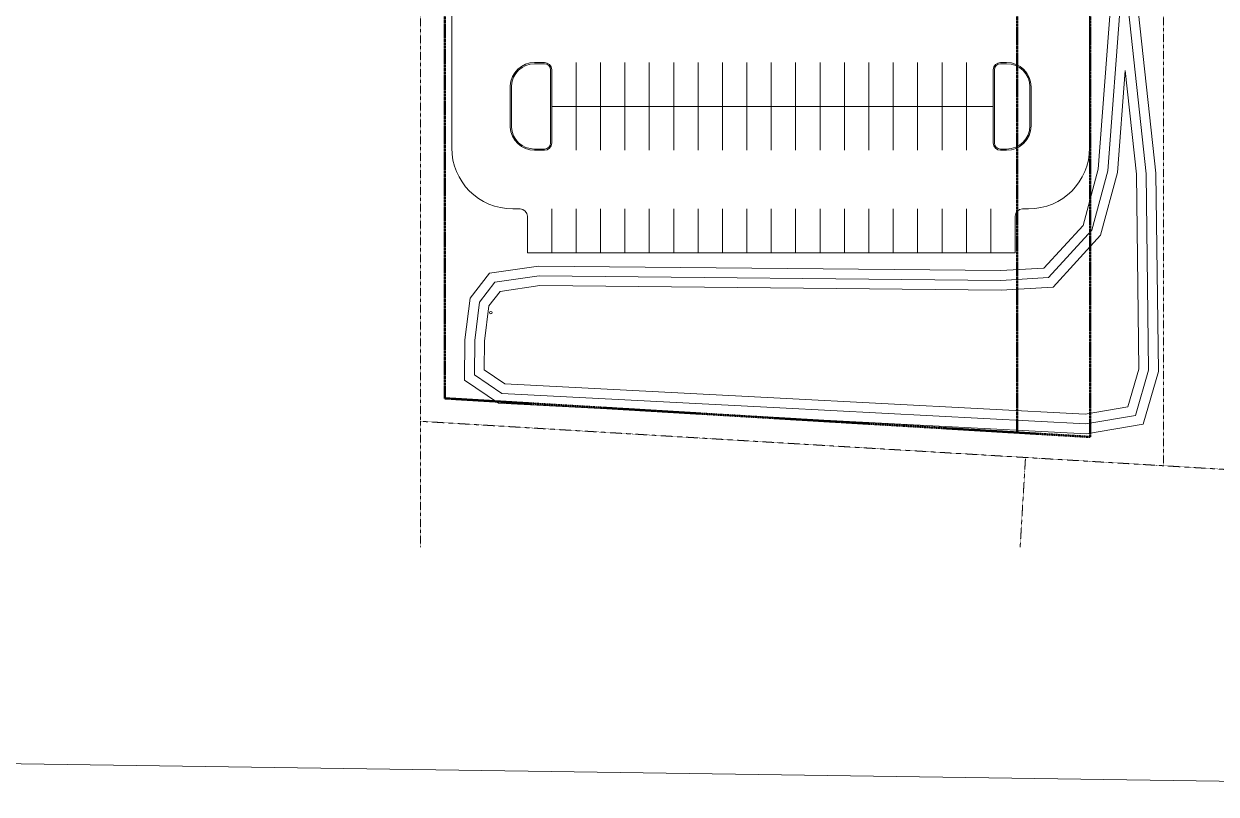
# Model space of a CAD drawing. Header units: inches. Extents: x 15537 to 31673, y -30778 to -16067.
# Drawn here: x 21402 to 27267, y -27558 to -23770 of the extents above; entities that cross this region are included whole.
import ezdxf

# ---------------------------------------------------------------- set-up
doc = ezdxf.new("R2010")
doc.units = ezdxf.units.IN
doc.header["$MEASUREMENT"] = 0
doc.linetypes.add('Center 1_4_', pattern=[0.53125, 0.25, -0.09375, 0.09375, -0.09375])
doc.linetypes.add('Hidden', pattern=[0.28125, 0.1875, -0.09375])
for name, color, linetype, lineweight in [('A-PROP-SBCK', 71, 'Hidden', 50), ('BMP', 80, 'Continuous', 9), ('C-TOPO', 7, 'Continuous', 9), ('EOP-PR', 4, 'Continuous', 9), ('PAINT', 190, 'Continuous', 9), ('PROP', 3, 'Center 1_4_', 9)]:
    doc.layers.add(name, color=color, linetype=linetype, lineweight=lineweight)

msp = doc.modelspace()

# ---------------------------------------------------------------- linework, layer by layer
at = {"layer": 'A-PROP-SBCK'}
for p, q in [((26287.51523, -19438.18055), (26287.51523, -25779.86428)), ((26647.51523, -19438.18055), (26647.51523, -25801.37622)), ((23472.44533, -25611.64863), (23472.14519, -23416.4005)), ((26647.51523, -25801.37622), (23472.44533, -25611.64863))]:
    msp.add_line(p, q, dxfattribs=at)
at = {"layer": 'BMP'}
for p, q in [((26802.32184, -22948.60768), (26686.9098, -24484.12003)), ((26970.77509, -24504.37125), (26802.32184, -22948.60768)), ((26810.95192, -23474.21047), (26734.43542, -24492.23282)), ((26922.80676, -24507.25484), (26810.95192, -23474.21047)), ((26819.58201, -23999.81326), (26781.96104, -24500.34561)), ((26874.83843, -24510.13843), (26819.58201, -23999.81326)), ((26686.9098, -24484.12003), (26612.31102, -24761.0556)), ((26734.43542, -24492.23282), (26655.62343, -24784.80923)), ((26781.96104, -24500.34561), (26698.93584, -24808.56285)), ((26886.54439, -25467.42044), (26874.83843, -24510.13843)), ((26934.62746, -25473.92019), (26922.80676, -24507.25484)), ((26982.71053, -25480.41994), (26970.77509, -24504.37125)), ((26612.31102, -24761.0556), (26420.21857, -24971.37268)), ((26655.62343, -24784.80923), (26442.49691, -25018.15598)), ((26698.93584, -24808.56285), (26464.77524, -25064.93927)), ((23933.5966, -24960.93846), (23691.71341, -24996.33542)), ((26207.1721, -24983.78654), (23933.5966, -24960.93846)), ((26420.21857, -24971.37268), (26207.1721, -24983.78654)), ((23691.71341, -24996.33542), (23597.87842, -25119.54366)), ((23718.03682, -25040.99452), (23643.84691, -25138.40817)), ((23936.85015, -25008.97358), (23718.03682, -25040.99452)), ((26208.32834, -25031.80058), (23936.85015, -25008.97358)), ((26442.49691, -25018.15598), (26208.32834, -25031.80058)), ((23744.36023, -25085.65362), (23689.81539, -25157.27267)), ((23940.10369, -25057.0087), (23744.36023, -25085.65362)), ((26209.48459, -25079.81462), (23940.10369, -25057.0087)), ((26464.77524, -25064.93927), (26209.48459, -25079.81462)), ((23597.87842, -25119.54366), (23571.60056, -25323.77895)), ((23643.84691, -25138.40817), (23619.57804, -25327.02925)), ((23689.81539, -25157.27267), (23667.55552, -25330.27956)), ((23571.60056, -25323.77895), (23570.14865, -25522.00123)), ((23619.57804, -25327.02925), (23618.33553, -25496.66305)), ((23667.55552, -25330.27956), (23666.52241, -25471.32486)), ((23618.33553, -25496.66305), (23752.44987, -25587.48818)), ((23666.52241, -25471.32486), (23768.29854, -25540.24986)), ((26832.72562, -25653.91078), (26886.54439, -25467.42044)), ((26870.48779, -25696.17404), (26934.62746, -25473.92019)), ((26908.24997, -25738.4373), (26982.71053, -25480.41994)), ((23570.14865, -25522.00123), (23736.60119, -25634.7265)), ((23768.29854, -25540.24986), (25122.66909, -25610.92067)), ((23752.44987, -25587.48818), (25120.16786, -25658.85546)), ((25122.69194, -25610.92186), (26623.17555, -25689.57542)), ((23736.60119, -25634.7265), (25117.66663, -25706.79024)), ((25120.17929, -25658.85605), (26625.98012, -25737.78833)), ((26623.17555, -25689.57542), (26832.72562, -25653.91078)), ((25117.66663, -25706.79024), (26628.78469, -25786.00124)), ((26625.98012, -25737.78833), (26870.48779, -25696.17404)), ((26628.78469, -25786.00124), (26908.24997, -25738.4373))]:
    msp.add_line(p, q, dxfattribs=at)
msp.add_circle((23698.92873, -25190.30204), 6, dxfattribs=at)
at = {"layer": 'C-TOPO'}
msp.add_line((15939.73242, -27330.05859), (31648.07813, -27557.98242), dxfattribs=at)
at = {"layer": 'EOP-PR'}
for p, q in [((26644.51523, -22946.06748), (26644.51523, -24380.06748)), ((23506.51575, -24380.1085), (23506.51575, -23559.46055)), ((23962.51566, -23966.10273), (23914.39683, -23966.10202)), ((23962.51575, -23960.10273), (23914.39692, -23960.10202)), ((26206.51523, -23960.06748), (26236.51523, -23960.06748)), ((26206.51523, -23966.06748), (26236.51523, -23966.06748)), ((23992.51523, -24356.05519), (23992.51523, -23996.10273)), ((23998.51523, -24356.05519), (23998.51523, -23996.10273)), ((26170.51523, -23996.06748), (26170.51523, -24356.06748)), ((26176.51523, -23996.06748), (26176.51523, -24356.06748)), ((23794.51575, -24277.96889), (23794.51575, -24074.7237)), ((23800.51575, -24277.81849), (23800.51575, -24074.85996)), ((26350.51523, -24080.06748), (26350.51523, -24272.06748)), ((26356.51523, -24080.06748), (26356.51523, -24272.06748)), ((23962.51566, -24386.03223), (23914.37052, -24386.03294)), ((23962.51575, -24392.03223), (23914.3706, -24392.03294)), ((26206.51523, -24386.06748), (26236.51523, -24386.06748)), ((26206.51523, -24392.06748), (26236.51523, -24392.06748)), ((23842.51523, -24680.06748), (23806.51575, -24680.06748)), ((26344.51523, -24680.06748), (26314.51523, -24680.06748)), ((23878.51523, -24896.06748), (23878.51523, -24716.06748)), ((26278.51523, -24716.06748), (26278.51523, -24896.06748)), ((26278.51523, -24896.06748), (23878.51523, -24896.06748))]:
    msp.add_line(p, q, dxfattribs=at)
for centre, radius, start, end in [((23914.39517, -24080.10202), 120, 89.999161176, 177.431182255), ((23914.39517, -24080.10202), 114, 89.999161176, 177.364436983), ((23962.51523, -23996.10273), 30, 0, 89.999161176), ((23962.51523, -23996.10273), 36, 0, 89.999161176), ((26206.51523, -23996.06748), 36, 90, 180), ((26206.51523, -23996.06748), 30, 90, 180), ((26236.51523, -24080.06748), 120, 0, 90), ((26236.51523, -24080.06748), 114, 0, 90), ((23914.36885, -24272.03294), 120, 182.835364349, 270.000838824), ((23914.36885, -24272.03294), 114, 182.909038069, 270.000838824), ((26236.51523, -24272.06748), 120, 270, 0), ((26236.51523, -24272.06748), 114, 270, 0), ((23806.51575, -24380.06748), 300, 180.007833672, 270), ((23962.51523, -24356.03223), 30, 270.000838824, 0), ((23962.51523, -24356.03223), 36, 270.000838824, 0), ((26206.51523, -24356.06748), 36, 180, 270), ((26206.51523, -24356.06748), 30, 180, 270), ((26344.51523, -24380.06748), 300, 270, 0), ((23842.51523, -24716.06748), 36, 360, 90), ((26314.51523, -24716.06748), 36, 90, 180)]:
    msp.add_arc(centre, radius, start, end, dxfattribs=at)
at = {"layer": 'PAINT'}
for p, q in [((24118.51523, -24392.06748), (24118.51523, -23960.06748)), ((24238.51523, -24392.06748), (24238.51523, -23960.06748)), ((24358.51523, -24392.06748), (24358.51523, -23960.06748)), ((24478.51523, -24392.06748), (24478.51523, -23960.06748)), ((24598.51523, -24392.06748), (24598.51523, -23960.06748)), ((24718.51523, -24392.06748), (24718.51523, -23960.06748)), ((24838.51523, -24392.06748), (24838.51523, -23960.06748)), ((24958.51523, -24392.06748), (24958.51523, -23960.06748)), ((25078.51523, -24392.06748), (25078.51523, -23960.06748)), ((25198.51523, -24392.06748), (25198.51523, -23960.06748)), ((25318.51523, -24392.06748), (25318.51523, -23960.06748)), ((25438.51523, -24392.06748), (25438.51523, -23960.06748)), ((25558.51523, -24392.06748), (25558.51523, -23960.06748)), ((25678.51523, -24392.06748), (25678.51523, -23960.06748)), ((25798.51523, -24392.06748), (25798.51523, -23960.06748)), ((25918.51523, -24392.06748), (25918.51523, -23960.06748)), ((26038.51523, -24392.06748), (26038.51523, -23960.06748)), ((26170.51523, -24176.06748), (23998.51523, -24176.06748)), ((23998.51523, -24680.06748), (23998.51523, -24896.06748)), ((24118.51523, -24680.06748), (24118.51523, -24896.06748)), ((24238.51523, -24680.06748), (24238.51523, -24896.06748)), ((24358.51523, -24680.06748), (24358.51523, -24896.06748)), ((24478.51523, -24680.06748), (24478.51523, -24896.06748)), ((24598.51523, -24680.06748), (24598.51523, -24896.06748)), ((24718.51523, -24680.06748), (24718.51523, -24896.06748)), ((24838.51523, -24680.06748), (24838.51523, -24896.06748)), ((24958.51523, -24680.06748), (24958.51523, -24896.06748)), ((25078.51523, -24680.06748), (25078.51523, -24896.06748)), ((25198.51523, -24680.06748), (25198.51523, -24896.06748)), ((25318.51523, -24680.06748), (25318.51523, -24896.06748)), ((25438.51523, -24680.06748), (25438.51523, -24896.06748)), ((25558.51523, -24680.06748), (25558.51523, -24896.06748)), ((25678.51523, -24680.06748), (25678.51523, -24896.06748)), ((25798.51523, -24680.06748), (25798.51523, -24896.06748)), ((25918.51523, -24680.06748), (25918.51523, -24896.06748)), ((26038.51523, -24680.06748), (26038.51523, -24896.06748)), ((26158.51523, -24680.06748), (26158.51523, -24896.06748))]:
    msp.add_line(p, q, dxfattribs=at)
at = {"layer": 'PROP'}
for p, q in [((27007.51523, -19198.18055), (27007.51523, -25943.10222)), ((23352.46078, -25724.69295), (23352.16147, -23535.52488)), ((23352.5454, -26343.60482), (23352.46078, -25724.69295)), ((28503.27295, -26032.48183), (23352.46078, -25724.69295)), ((26329.27086, -25902.57345), (26302.91685, -26343.60482))]:
    msp.add_line(p, q, dxfattribs=at)

doc.saveas('drawing.dxf')
